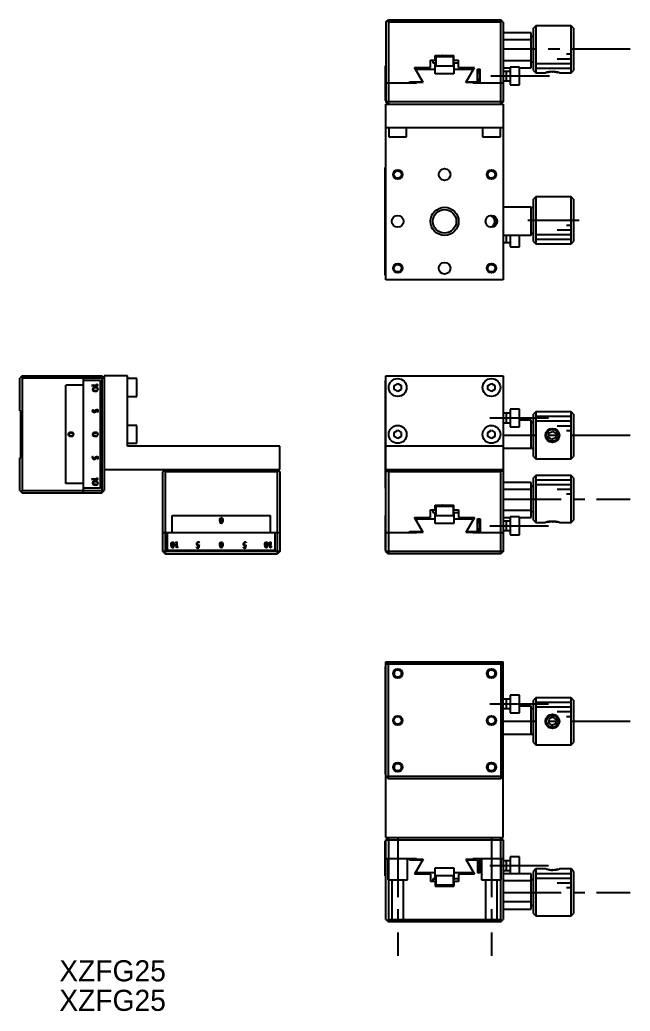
# Model space of a CAD drawing. Extents: x 138 to 394, y 1 to 212.
# Drawn here: x 138 to 268.2, y 0.7 to 212.2 of the extents above; entities that cross this region are included whole.
import ezdxf

# ---------------------------------------------------------------- set-up
doc = ezdxf.new("R2010")
doc.units = 0
doc.header["$LTSCALE"] = 10
doc.linetypes.add('CENTER', pattern=[2, 1.25, -0.25, 0.25, -0.25])
doc.linetypes.add('DASHED', pattern=[3.5, 2, -1.5])
doc.layers.get('0').update_dxf_attribs({"linetype": 'CONTINUOUS'})
doc.layers.add('CENTER', color=1, linetype='CENTER')
doc.styles.get("Standard").update_dxf_attribs({"font": 'FGP教科書体NT-M'})

msp = doc.modelspace()

# ---------------------------------------------------------------- linework, layer by layer
at = {"color": 7, "linetype": 'CONTINUOUS'}
for p, q in [((216.106744, 211.741494), (216.606744, 212.241494)), ((216.106744, 211.741494), (216.106744, 194.741494)), ((216.606744, 211.741494), (216.356744, 211.991494)), ((216.606744, 212.241494), (240.606744, 212.241494)), ((240.606744, 211.741494), (216.606744, 211.741494)), ((216.606744, 211.741494), (216.606744, 194.241494)), ((241.106744, 211.741494), (240.606744, 212.241494)), ((240.856744, 211.991494), (240.606744, 211.741494)), ((240.606744, 194.241494), (240.606744, 211.741494)), ((241.106744, 211.741494), (241.106744, 194.741494)), ((247.106744, 209.491494), (241.106744, 209.491494)), ((247.106744, 201.991494), (247.106744, 209.491494)), ((248.106744, 210.953626), (247.606744, 210.453626)), ((247.606744, 201.453626), (247.606744, 210.453626)), ((248.106744, 210.953626), (248.106744, 200.953626)), ((255.606744, 210.953626), (248.106744, 210.953626)), ((255.606744, 200.953626), (255.606744, 210.953626)), ((256.106744, 210.453626), (255.606744, 210.953626)), ((256.106744, 210.453626), (256.106744, 201.453626)), ((247.106744, 207.991494), (241.106744, 207.991494)), ((247.606744, 208.653626), (247.106744, 208.653626)), ((225.606744, 202.041494), (225.606744, 203.641494)), ((225.606744, 203.641494), (226.706744, 203.641494)), ((226.106744, 203.641494), (226.106744, 203.046126)), ((226.606744, 204.641494), (230.606744, 204.641494)), ((226.606744, 203.641494), (226.606744, 204.641494)), ((226.606744, 203.241494), (226.706744, 203.241494)), ((226.606744, 200.741494), (226.606744, 203.241494)), ((226.706744, 204.341494), (226.706744, 202.341494)), ((230.506744, 204.341494), (226.706744, 204.341494)), ((228.140441, 204.615566), (228.103867, 204.641494)), ((228.178377, 204.591461), (228.140441, 204.615566)), ((228.217563, 204.569314), (228.178377, 204.591461)), ((228.246976, 204.554415), (228.217563, 204.569314)), ((228.277021, 204.540634), (228.246976, 204.554415)), ((228.307634, 204.528016), (228.277021, 204.540634)), ((228.338751, 204.516607), (228.307634, 204.528016)), ((228.371598, 204.506062), (228.338751, 204.516607)), ((228.404942, 204.496868), (228.371598, 204.506062)), ((228.43869, 204.489062), (228.404942, 204.496868)), ((228.472748, 204.482678), (228.43869, 204.489062)), ((228.506001, 204.477871), (228.472748, 204.482678)), ((228.539483, 204.474424), (228.506001, 204.477871)), ((228.573097, 204.472347), (228.539483, 204.474424)), ((228.606744, 204.471652), (228.573097, 204.472347)), ((228.641525, 204.472395), (228.606744, 204.471652)), ((228.67627, 204.474615), (228.641525, 204.472395)), ((228.71087, 204.478298), (228.67627, 204.474615)), ((228.745217, 204.483432), (228.71087, 204.478298)), ((228.778226, 204.489786), (228.745217, 204.483432)), ((228.810937, 204.497477), (228.778226, 204.489786)), ((228.843264, 204.506472), (228.810937, 204.497477)), ((228.87512, 204.516739), (228.843264, 204.506472)), ((228.906965, 204.52845), (228.87512, 204.516739)), ((228.938282, 204.541427), (228.906965, 204.52845)), ((228.969, 204.555621), (228.938282, 204.541427)), ((228.999051, 204.570983), (228.969, 204.555621)), ((229.037131, 204.592677), (228.999051, 204.570983)), ((229.074022, 204.616222), (229.037131, 204.592677)), ((229.109621, 204.641494), (229.074022, 204.616222)), ((230.506744, 202.341494), (230.506744, 204.341494)), ((230.506744, 203.641494), (231.606744, 203.641494)), ((230.506744, 203.241494), (230.606744, 203.241494)), ((230.606744, 203.641494), (230.606744, 204.641494)), ((230.606744, 203.241494), (230.606744, 200.741494)), ((231.606744, 202.041494), (231.606744, 203.641494)), ((247.106744, 203.491494), (241.106744, 203.491494)), ((247.106744, 203.253626), (247.606744, 203.253626)), ((216.106744, 202.441494), (215.956744, 202.441494)), ((215.956744, 202.441494), (215.956744, 195.041494)), ((222.208668, 202.041494), (225.606744, 202.041494)), ((224.056188, 198.841494), (222.208668, 202.041494)), ((222.606744, 201.741494), (226.606744, 201.741494)), ((222.606744, 201.352006), (222.606744, 201.741494)), ((226.106744, 203.046126), (226.706744, 203.046126)), ((230.606744, 202.341494), (226.606744, 202.341494)), ((230.606744, 203.046126), (231.606744, 203.046126)), ((230.606744, 201.741494), (234.606744, 201.741494)), ((231.606744, 202.041494), (235.00482, 202.041494)), ((233.157299, 198.841494), (235.00482, 202.041494)), ((234.606744, 201.352006), (234.606744, 201.741494)), ((235.606744, 201.741494), (236.206744, 201.741494)), ((235.606744, 199.041494), (235.606744, 201.741494)), ((236.106744, 201.241494), (235.606744, 200.741494)), ((235.874693, 201.009444), (235.874693, 201.241499)), ((236.206724, 201.241494), (235.874693, 201.241494)), ((236.106744, 199.241494), (236.106744, 201.241494)), ((236.206744, 198.741494), (236.206744, 201.741494)), ((241.106744, 201.991494), (242.606744, 201.991494)), ((242.606744, 201.241494), (241.106763, 201.241494)), ((241.806744, 199.241489), (241.806744, 201.241499)), ((244.606744, 202.141494), (242.606744, 202.141494)), ((242.606744, 202.141494), (242.606744, 198.341494)), ((244.606744, 198.341494), (244.606744, 202.141494)), ((244.606744, 201.991494), (247.106744, 201.991494)), ((247.606744, 201.453626), (248.106744, 200.953626)), ((248.106744, 200.953626), (250.10771, 200.953626)), ((251.606744, 201.112397), (250.356744, 200.953626)), ((251.58073, 201.112327), (251.610741, 201.112396)), ((252.856744, 200.953626), (251.606744, 201.112397)), ((253.106739, 200.953626), (255.606744, 200.953626)), ((255.606744, 200.953626), (256.106744, 201.453626)), ((221.106744, 199.041494), (223.940718, 199.041494)), ((221.106744, 198.741494), (221.106744, 199.041494)), ((224.056188, 198.841494), (222.606744, 198.841494)), ((222.606744, 198.741494), (222.606744, 198.841494)), ((230.606744, 200.741494), (226.606744, 200.741494)), ((234.606744, 198.841494), (233.157299, 198.841494)), ((233.272769, 199.041494), (235.606744, 199.041494)), ((234.606744, 198.741494), (234.606744, 198.841494)), ((235.606744, 199.741494), (236.106744, 199.241494)), ((235.874693, 199.241494), (235.874693, 199.473545)), ((235.874693, 199.241494), (236.206724, 199.241494)), ((241.106763, 199.241494), (242.606744, 199.241494)), ((222.606744, 198.741494), (215.956744, 198.741494)), ((241.106744, 198.741494), (234.606744, 198.741494)), ((242.606744, 198.341494), (244.606744, 198.341494)), ((216.106744, 195.041494), (215.956744, 195.041494)), ((216.606744, 194.241494), (216.106744, 194.741494)), ((241.106744, 194.741494), (216.106744, 194.741494)), ((241.106744, 194.741494), (240.606744, 194.241494)), ((216.106744, 194.241494), (241.106744, 194.241494)), ((216.106744, 156.741494), (216.106744, 194.241494)), ((241.106744, 194.241494), (241.106744, 156.741494)), ((216.106744, 189.241494), (241.106744, 189.241494)), ((216.706744, 189.241494), (216.706744, 187.241494)), ((220.506744, 187.241494), (220.506744, 189.241494)), ((236.706744, 189.241494), (236.706744, 187.241494)), ((240.506744, 187.241494), (240.506744, 189.241494)), ((216.706744, 187.241494), (220.506744, 187.241494)), ((236.706744, 187.241494), (240.506744, 187.241494)), ((216.106744, 180.741494), (215.956744, 180.741494)), ((215.956744, 157.741494), (215.956744, 180.741494)), ((216.106744, 179.741494), (215.956744, 179.741494)), ((248.106744, 174.453626), (247.606744, 173.953626)), ((247.606744, 164.953626), (247.606744, 173.953626)), ((255.606744, 174.453626), (248.106744, 174.453626)), ((248.106744, 174.453626), (248.106744, 164.453626)), ((255.606744, 164.453626), (255.606744, 174.453626)), ((256.106744, 173.953626), (255.606744, 174.453626)), ((256.106744, 173.953626), (256.106744, 164.953626)), ((247.106744, 172.241494), (241.106744, 172.241494)), ((247.106744, 166.241494), (247.106744, 172.241494)), ((247.606744, 172.153626), (247.106744, 172.153626)), ((247.106744, 166.241494), (241.106744, 166.241494)), ((241.806744, 164.741489), (241.806744, 166.241494)), ((242.606744, 166.241494), (242.606744, 163.841494)), ((244.606744, 163.841494), (244.606744, 166.241494)), ((247.106744, 166.753626), (247.606744, 166.753626)), ((241.106744, 164.741494), (242.606744, 164.741494)), ((242.606744, 163.841494), (244.606744, 163.841494)), ((247.606744, 164.953626), (248.106744, 164.453626)), ((248.106744, 164.453626), (255.606744, 164.453626)), ((255.606744, 164.453626), (256.106744, 164.953626)), ((216.106744, 158.741494), (215.956744, 158.741494)), ((216.106744, 157.741494), (215.956744, 157.741494)), ((241.106744, 156.741494), (216.106744, 156.741494)), ((138.476603, 136.289316), (137.976603, 135.789316)), ((137.976603, 128.789316), (137.976603, 135.789316)), ((138.226603, 136.039316), (138.476603, 135.789316)), ((138.476603, 136.289316), (155.476603, 136.289316)), ((138.476603, 135.789316), (138.476603, 111.789316)), ((155.976603, 135.789316), (138.476603, 135.789316)), ((151.476603, 136.289316), (151.476603, 111.289316)), ((155.976603, 135.789316), (155.476603, 136.289316)), ((155.476603, 136.289316), (155.476603, 111.289316)), ((160.976603, 136.289316), (155.976603, 136.289316)), ((155.976603, 136.289316), (155.976603, 111.789316)), ((160.976603, 121.289316), (160.976603, 136.289316)), ((162.976603, 135.689316), (160.976603, 135.689316)), ((162.976603, 131.889316), (162.976603, 135.689316)), ((216.106744, 136.289316), (241.106744, 136.289316)), ((216.106744, 98.789316), (216.106744, 136.289316)), ((241.106744, 136.289316), (241.106744, 98.789316)), ((147.776603, 113.289316), (147.776603, 134.289316)), ((151.476603, 134.289316), (147.776603, 134.289316)), ((155.176603, 135.289316), (151.476603, 135.289316)), ((153.505281, 134.449809), (153.577872, 134.320757)), ((153.505281, 134.039353), (153.505281, 134.449809)), ((153.546146, 134.059969), (153.505281, 134.039353)), ((153.583353, 134.184445), (153.546146, 134.059969)), ((153.577872, 134.320757), (154.526939, 134.305522)), ((154.381756, 134.528674), (154.38366, 134.536067)), ((154.418052, 134.463028), (154.381756, 134.528674)), ((154.38366, 134.536067), (154.389374, 134.543909)), ((154.389374, 134.543909), (154.396879, 134.549958)), ((154.396879, 134.549958), (154.404161, 134.551975)), ((154.404161, 134.551975), (154.412267, 134.550443)), ((154.412267, 134.550443), (154.418664, 134.54585)), ((154.526939, 134.305522), (154.418052, 134.463028)), ((154.418664, 134.54585), (154.433922, 134.52441)), ((154.433922, 134.52441), (154.456722, 134.485482)), ((154.456722, 134.485482), (154.470925, 134.466632)), ((154.470925, 134.466632), (154.505736, 134.424073)), ((154.505736, 134.424073), (154.570257, 134.348603)), ((154.570257, 134.348603), (154.619247, 134.29656)), ((154.619247, 134.29656), (154.651509, 134.264073)), ((154.651509, 134.264073), (154.665849, 134.24727)), ((155.176603, 112.289316), (155.176603, 135.289316)), ((215.956744, 135.289316), (215.956744, 112.289316)), ((216.106744, 135.289316), (215.956744, 135.289316)), ((217.856744, 134.222329), (218.606744, 134.655341)), ((217.856744, 133.356303), (217.856744, 134.222329)), ((218.606744, 132.92329), (217.856744, 133.356303)), ((218.606744, 134.655341), (219.356744, 134.222329)), ((219.356744, 133.356303), (218.606744, 132.92329)), ((219.356744, 134.222329), (219.356744, 133.356303)), ((237.856744, 134.222329), (238.606744, 134.655341)), ((237.856744, 133.356303), (237.856744, 134.222329)), ((238.606744, 132.92329), (237.856744, 133.356303)), ((238.606744, 134.655341), (239.356744, 134.222329)), ((239.356744, 133.356303), (238.606744, 132.92329)), ((239.356744, 134.222329), (239.356744, 133.356303)), ((160.976603, 131.889316), (162.976603, 131.889316)), ((153.537226, 129.098027), (153.635229, 129.056381)), ((154.064504, 129.018741), (154.067193, 129.030391)), ((154.067193, 129.030391), (154.291269, 129.014666)), ((244.606744, 129.189316), (242.606744, 129.189316)), ((242.606744, 129.189316), (242.606744, 125.389316)), ((244.606744, 125.389316), (244.606744, 129.189316)), ((137.976603, 128.789316), (138.176603, 128.789316)), ((138.176603, 118.789316), (138.176603, 128.789316)), ((154.074362, 128.990063), (154.064504, 129.018741)), ((154.437353, 128.960735), (154.205206, 128.977026)), ((154.291269, 129.014666), (154.334258, 129.016878)), ((154.524299, 128.953673), (154.437353, 128.960735)), ((154.52999, 128.951896), (154.524299, 128.953673)), ((154.533215, 128.948924), (154.52999, 128.951896)), ((154.533212, 128.702609), (154.533938, 128.749457)), ((154.535229, 128.631432), (154.533212, 128.702609)), ((154.536574, 128.915683), (154.533215, 128.948924)), ((154.533938, 128.749457), (154.536114, 128.79898)), ((154.541278, 128.541071), (154.535229, 128.631432)), ((154.536114, 128.79898), (154.537298, 128.821079)), ((154.537693, 128.832011), (154.536574, 128.915683)), ((154.537298, 128.821079), (154.537693, 128.832011)), ((154.665849, 128.521355), (154.541278, 128.541071)), ((154.655094, 128.582296), (154.676603, 128.524043)), ((154.676603, 128.524043), (154.665849, 128.521355)), ((242.606744, 128.289316), (241.106744, 128.289316)), ((241.806744, 126.289311), (241.806744, 128.289321)), ((248.106744, 128.577184), (247.606744, 128.077184)), ((247.606744, 119.077184), (247.606744, 128.077184)), ((248.106744, 128.577184), (248.106744, 118.577184)), ((255.606744, 128.577184), (248.106744, 128.577184)), ((256.106744, 128.077184), (255.606744, 128.577184)), ((255.606744, 118.577184), (255.606744, 128.577184)), ((256.106744, 128.077184), (256.106744, 119.077184)), ((162.976603, 125.689316), (160.976603, 125.689316)), ((162.976603, 121.889316), (162.976603, 125.689316)), ((241.106744, 126.289316), (242.606744, 126.289316)), ((242.606744, 125.389316), (244.606744, 125.389316)), ((247.106744, 126.789316), (244.606744, 126.789316)), ((247.106744, 120.789316), (247.106744, 126.789316)), ((247.606744, 126.277184), (247.106744, 126.277184)), ((217.856744, 124.222329), (218.606744, 124.655341)), ((217.856744, 123.356303), (217.856744, 124.222329)), ((218.606744, 122.92329), (217.856744, 123.356303)), ((218.606744, 124.655341), (219.356744, 124.222329)), ((219.356744, 123.356303), (218.606744, 122.92329)), ((219.356744, 124.222329), (219.356744, 123.356303)), ((237.856744, 124.222329), (238.606744, 124.655341)), ((237.856744, 123.356303), (237.856744, 124.222329)), ((238.606744, 122.92329), (237.856744, 123.356303)), ((238.606744, 124.655341), (239.356744, 124.222329)), ((239.356744, 123.356303), (238.606744, 122.92329)), ((239.356744, 124.222329), (239.356744, 123.356303)), ((250.806728, 123.245558), (250.91954, 124.104205)), ((251.493932, 122.718537), (250.806728, 123.245558)), ((250.91954, 124.104205), (251.719555, 124.43583)), ((252.293948, 123.050163), (251.493932, 122.718537)), ((251.719555, 124.43583), (252.406759, 123.908809)), ((252.406759, 123.908809), (252.293948, 123.050163)), ((160.976603, 121.889316), (162.976603, 121.889316)), ((193.476603, 121.289316), (160.976603, 121.289316)), ((193.476603, 116.289316), (193.476603, 121.289316)), ((241.106744, 121.289316), (216.106744, 121.289316)), ((247.106744, 120.789316), (241.106744, 120.789316)), ((247.106744, 120.877184), (247.606744, 120.877184)), ((137.976603, 111.789316), (137.976603, 118.789316)), ((137.976603, 118.789316), (138.176603, 118.789316)), ((153.537226, 119.098027), (153.635229, 119.056381)), ((154.064504, 119.018741), (154.067193, 119.030391)), ((154.074362, 118.990063), (154.064504, 119.018741)), ((154.067193, 119.030391), (154.291269, 119.014666)), ((154.437353, 118.960735), (154.205206, 118.977026)), ((154.291269, 119.014666), (154.334258, 119.016878)), ((154.524299, 118.953673), (154.437353, 118.960735)), ((154.52999, 118.951896), (154.524299, 118.953673)), ((154.533215, 118.948924), (154.52999, 118.951896)), ((154.533212, 118.702609), (154.533938, 118.749457)), ((154.535229, 118.631432), (154.533212, 118.702609)), ((154.536574, 118.915683), (154.533215, 118.948924)), ((154.533938, 118.749457), (154.536114, 118.79898)), ((154.541278, 118.541071), (154.535229, 118.631432)), ((154.536114, 118.79898), (154.537298, 118.821079)), ((154.537693, 118.832011), (154.536574, 118.915683)), ((154.537298, 118.821079), (154.537693, 118.832011)), ((154.665849, 118.521355), (154.541278, 118.541071)), ((154.655094, 118.582296), (154.676603, 118.524043)), ((154.676603, 118.524043), (154.665849, 118.521355)), ((247.606744, 119.077184), (248.106744, 118.577184)), ((248.106744, 118.577184), (255.606744, 118.577184)), ((255.606744, 118.577184), (256.106744, 119.077184)), ((153.505281, 114.449809), (153.577872, 114.320757)), ((153.505281, 114.039353), (153.505281, 114.449809)), ((153.577872, 114.320757), (154.526939, 114.305522)), ((154.381756, 114.528674), (154.38366, 114.536067)), ((154.418052, 114.463028), (154.381756, 114.528674)), ((154.38366, 114.536067), (154.389374, 114.543909)), ((154.389374, 114.543909), (154.396879, 114.549958)), ((154.396879, 114.549958), (154.404161, 114.551975)), ((154.404161, 114.551975), (154.412267, 114.550443)), ((154.412267, 114.550443), (154.418664, 114.54585)), ((154.526939, 114.305522), (154.418052, 114.463028)), ((154.418664, 114.54585), (154.433922, 114.52441)), ((154.433922, 114.52441), (154.456722, 114.485482)), ((154.456722, 114.485482), (154.470925, 114.466632)), ((154.470925, 114.466632), (154.505736, 114.424073)), ((154.505736, 114.424073), (154.570257, 114.348603)), ((154.570257, 114.348603), (154.619247, 114.29656)), ((154.619247, 114.29656), (154.651509, 114.264073)), ((154.651509, 114.264073), (154.665849, 114.24727)), ((155.976603, 116.289316), (193.476603, 116.289316)), ((168.476603, 115.789316), (168.976603, 116.289316)), ((168.476603, 98.789316), (168.476603, 115.789316)), ((168.976603, 115.789316), (168.726603, 116.039316)), ((192.976603, 115.789316), (168.976603, 115.789316)), ((168.976603, 115.789316), (168.976603, 98.289316)), ((175.976603, 116.289316), (175.976603, 116.089316)), ((175.976603, 116.089316), (185.976603, 116.089316)), ((185.976603, 116.089316), (185.976603, 116.289316)), ((192.976603, 116.289316), (193.476603, 115.789316)), ((193.226603, 116.039316), (192.976603, 115.789316)), ((192.976603, 98.289316), (192.976603, 115.789316)), ((193.476603, 115.789316), (193.476603, 98.789316)), ((216.106744, 116.289316), (241.106744, 116.289316)), ((216.606744, 116.289316), (216.106744, 115.789316)), ((216.606744, 115.789316), (216.356744, 116.039316)), ((240.606744, 115.789316), (216.606744, 115.789316)), ((216.606744, 115.789316), (216.606744, 98.289316)), ((241.106744, 115.789316), (240.606744, 116.289316)), ((240.856744, 116.039316), (240.606744, 115.789316)), ((240.606744, 98.289316), (240.606744, 115.789316)), ((248.106744, 115.001448), (247.606744, 114.501448)), ((247.606744, 105.501448), (247.606744, 114.501448)), ((248.106744, 115.001448), (248.106744, 105.001448)), ((255.606744, 115.001448), (248.106744, 115.001448)), ((255.606744, 105.001448), (255.606744, 115.001448)), ((256.106744, 114.501448), (255.606744, 115.001448)), ((256.106744, 114.501448), (256.106744, 105.501448)), ((151.476603, 113.289316), (147.776603, 113.289316)), ((155.176603, 112.289316), (151.476603, 112.289316)), ((153.546146, 114.059969), (153.505281, 114.039353)), ((153.583353, 114.184445), (153.546146, 114.059969)), ((216.106744, 112.289316), (215.956744, 112.289316)), ((247.106744, 113.539316), (241.106744, 113.539316)), ((247.106744, 106.039316), (247.106744, 113.539316)), ((247.606744, 112.701448), (247.106744, 112.701448)), ((137.976603, 111.789316), (138.476603, 111.289316)), ((138.476603, 111.789316), (138.226603, 111.539316)), ((138.476603, 111.789316), (155.976603, 111.789316)), ((138.476603, 111.289316), (155.476603, 111.289316)), ((155.476603, 111.289316), (155.976603, 111.789316)), ((247.106744, 112.039316), (241.106744, 112.039316)), ((226.606744, 108.689316), (230.606744, 108.689316)), ((226.606744, 107.689316), (226.606744, 108.689316)), ((226.706744, 108.389316), (226.706744, 106.389316)), ((230.506744, 108.389316), (226.706744, 108.389316)), ((228.140441, 108.663388), (228.103867, 108.689316)), ((228.178377, 108.639283), (228.140441, 108.663388)), ((228.217563, 108.617135), (228.178377, 108.639283)), ((228.246976, 108.602237), (228.217563, 108.617135)), ((228.277021, 108.588456), (228.246976, 108.602237)), ((228.307634, 108.575838), (228.277021, 108.588456)), ((228.338751, 108.564428), (228.307634, 108.575838)), ((228.371598, 108.553883), (228.338751, 108.564428)), ((228.404942, 108.54469), (228.371598, 108.553883)), ((228.43869, 108.536883), (228.404942, 108.54469)), ((228.472748, 108.5305), (228.43869, 108.536883)), ((228.506001, 108.525693), (228.472748, 108.5305)), ((228.539483, 108.522245), (228.506001, 108.525693)), ((228.573097, 108.520168), (228.539483, 108.522245)), ((228.606744, 108.519473), (228.573097, 108.520168)), ((228.641525, 108.520216), (228.606744, 108.519473)), ((228.67627, 108.522436), (228.641525, 108.520216)), ((228.71087, 108.52612), (228.67627, 108.522436)), ((228.745217, 108.531254), (228.71087, 108.52612)), ((228.778226, 108.537608), (228.745217, 108.531254)), ((228.810937, 108.545299), (228.778226, 108.537608)), ((228.843264, 108.554294), (228.810937, 108.545299)), ((228.87512, 108.564561), (228.843264, 108.554294)), ((228.906965, 108.576272), (228.87512, 108.564561)), ((228.938282, 108.589249), (228.906965, 108.576272)), ((228.969, 108.603443), (228.938282, 108.589249)), ((228.999051, 108.618804), (228.969, 108.603443)), ((229.037131, 108.640499), (228.999051, 108.618804)), ((229.074022, 108.664044), (229.037131, 108.640499)), ((229.109621, 108.689316), (229.074022, 108.664044)), ((230.506744, 106.389316), (230.506744, 108.389316)), ((230.606744, 107.689316), (230.606744, 108.689316)), ((170.476603, 102.789316), (170.476603, 106.489316)), ((170.476603, 106.489316), (191.476603, 106.489316)), ((191.476603, 102.789316), (191.476603, 106.489316)), ((216.106744, 106.489316), (215.956744, 106.489316)), ((215.956744, 106.489316), (215.956744, 99.089316)), ((222.208668, 106.089316), (225.606744, 106.089316)), ((224.056188, 102.889316), (222.208668, 106.089316)), ((222.606744, 105.789316), (222.606744, 105.399828)), ((222.606744, 105.789316), (226.606744, 105.789316)), ((225.606744, 106.089316), (225.606744, 107.689316)), ((225.606744, 107.689316), (226.706744, 107.689316)), ((226.106744, 107.689316), (226.106744, 107.093948)), ((226.106744, 107.093948), (226.606744, 107.093948)), ((226.606744, 107.289316), (226.706744, 107.289316)), ((226.606744, 104.789316), (226.606744, 107.289316)), ((230.606744, 106.389316), (226.606744, 106.389316)), ((230.506744, 107.689316), (231.606744, 107.689316)), ((230.506744, 107.289316), (230.606744, 107.289316)), ((230.606744, 107.289316), (230.606744, 104.789316)), ((230.606744, 107.093948), (231.606744, 107.093948)), ((230.606744, 105.789316), (234.606744, 105.789316)), ((231.606744, 107.689316), (231.606744, 106.089316)), ((231.606744, 106.089316), (235.00482, 106.089316)), ((235.00482, 106.089316), (233.157299, 102.889316)), ((234.606744, 105.399828), (234.606744, 105.789316)), ((235.606744, 105.789316), (236.206744, 105.789316)), ((235.606744, 103.089316), (235.606744, 105.789316)), ((236.206744, 105.789316), (236.206744, 102.789316)), ((247.106744, 107.539316), (241.106744, 107.539316)), ((241.106744, 106.039316), (242.606744, 106.039316)), ((244.606744, 106.189316), (242.606744, 106.189316)), ((242.606744, 106.189316), (242.606744, 102.389316)), ((244.606744, 102.389316), (244.606744, 106.189316)), ((244.606744, 106.039316), (247.106744, 106.039316)), ((247.106744, 107.301448), (247.606744, 107.301448)), ((180.741518, 105.362877), (180.831728, 104.889515)), ((180.787058, 104.864596), (180.758685, 104.891333)), ((180.973018, 104.789316), (180.787058, 104.864596)), ((230.606744, 104.789316), (226.606744, 104.789316)), ((236.106744, 105.289316), (235.606744, 104.789316)), ((235.606744, 103.789316), (236.106744, 103.289316)), ((235.874693, 105.057265), (235.874693, 105.289321)), ((236.206724, 105.289316), (235.874693, 105.289316)), ((236.106744, 103.289316), (236.106744, 105.289316)), ((242.606744, 105.289316), (241.106763, 105.289316)), ((241.806744, 103.289311), (241.806744, 105.289321)), ((247.606744, 105.501448), (248.106744, 105.001448)), ((248.106744, 105.001448), (250.107199, 105.001448)), ((251.606744, 105.160219), (250.356744, 105.001448)), ((251.591814, 105.160196), (251.610655, 105.160217)), ((252.856744, 105.001448), (251.606744, 105.160219)), ((253.106739, 105.001448), (255.606744, 105.001448)), ((255.606744, 105.001448), (256.106744, 105.501448)), ((193.476603, 102.789316), (168.476603, 102.789316)), ((169.476603, 99.089316), (169.476603, 102.789316)), ((192.476603, 99.089316), (192.476603, 102.789316)), ((222.606744, 102.789316), (215.956744, 102.789316)), ((221.106744, 103.089316), (223.940718, 103.089316)), ((221.106744, 102.789316), (221.106744, 103.089316)), ((222.606744, 102.889316), (222.606744, 102.789316)), ((224.056188, 102.889316), (222.606744, 102.889316)), ((234.606744, 102.889316), (233.157299, 102.889316)), ((233.272769, 103.089316), (235.606744, 103.089316)), ((234.606744, 102.789316), (234.606744, 102.889316)), ((241.106744, 102.789316), (234.606744, 102.789316)), ((235.874693, 103.289311), (235.874693, 103.521367)), ((235.874693, 103.289316), (236.206724, 103.289316)), ((241.106763, 103.289316), (242.606744, 103.289316)), ((242.606744, 102.389316), (244.606744, 102.389316)), ((170.34809, 100.167358), (170.4383, 99.693996)), ((170.39363, 99.669077), (170.365257, 99.695813)), ((170.57959, 99.593797), (170.39363, 99.669077)), ((171.233372, 100.725777), (171.22664, 100.760638)), ((171.22664, 100.760638), (171.637096, 100.760638)), ((171.371354, 100.68299), (171.233372, 100.725777)), ((171.37836, 99.605964), (171.371354, 100.68299)), ((171.434556, 99.60007), (171.37836, 99.605964)), ((171.732907, 99.874839), (171.434556, 99.60007)), ((171.508044, 100.688046), (171.492809, 99.73898)), ((171.492809, 99.73898), (171.732907, 99.874839)), ((171.637096, 100.760638), (171.508044, 100.688046)), ((175.708642, 99.60007), (175.728358, 99.724641)), ((175.71133, 99.589316), (175.708642, 99.60007)), ((175.769583, 99.610824), (175.71133, 99.589316)), ((175.728358, 99.724641), (175.818719, 99.73069)), ((175.818719, 99.73069), (175.889896, 99.732706)), ((175.889896, 99.732706), (175.936744, 99.731981)), ((175.936744, 99.731981), (175.986267, 99.729805)), ((175.986267, 99.729805), (176.008366, 99.72862)), ((176.008366, 99.72862), (176.019298, 99.728226)), ((176.019298, 99.728226), (176.10297, 99.729345)), ((176.10297, 99.729345), (176.136211, 99.732703)), ((176.136211, 99.732703), (176.139183, 99.735928)), ((176.139183, 99.735928), (176.14096, 99.74162)), ((176.14096, 99.74162), (176.148021, 99.828566)), ((176.148021, 99.828566), (176.164313, 100.060712)), ((176.17735, 100.191556), (176.206028, 100.201414)), ((176.217678, 100.198726), (176.201953, 99.97465)), ((176.201953, 99.97465), (176.204165, 99.931661)), ((176.206028, 100.201414), (176.217678, 100.198726)), ((176.299864, 100.716176), (176.243668, 100.63069)), ((180.741518, 100.167358), (180.831728, 99.693996)), ((180.787058, 99.669077), (180.758685, 99.695813)), ((180.973018, 99.593797), (180.787058, 99.669077)), ((185.708642, 99.60007), (185.728358, 99.724641)), ((185.71133, 99.589316), (185.708642, 99.60007)), ((185.769583, 99.610824), (185.71133, 99.589316)), ((185.728358, 99.724641), (185.818719, 99.73069)), ((185.818719, 99.73069), (185.889896, 99.732706)), ((185.889896, 99.732706), (185.936744, 99.731981)), ((185.936744, 99.731981), (185.986267, 99.729805)), ((185.986267, 99.729805), (186.008366, 99.72862)), ((186.008366, 99.72862), (186.019298, 99.728226)), ((186.019298, 99.728226), (186.10297, 99.729345)), ((186.10297, 99.729345), (186.136211, 99.732703)), ((186.136211, 99.732703), (186.139183, 99.735928)), ((186.139183, 99.735928), (186.14096, 99.74162)), ((186.14096, 99.74162), (186.148021, 99.828566)), ((186.148021, 99.828566), (186.164313, 100.060712)), ((186.17735, 100.191556), (186.206028, 100.201414)), ((186.217678, 100.198726), (186.201953, 99.97465)), ((186.201953, 99.97465), (186.204165, 99.931661)), ((186.206028, 100.201414), (186.217678, 100.198726)), ((186.299864, 100.716176), (186.243668, 100.63069)), ((190.34809, 100.167358), (190.4383, 99.693996)), ((190.39363, 99.669077), (190.365257, 99.695813)), ((190.57959, 99.593797), (190.39363, 99.669077)), ((191.233372, 100.725777), (191.22664, 100.760638)), ((191.22664, 100.760638), (191.637096, 100.760638)), ((191.371354, 100.68299), (191.233372, 100.725777)), ((191.37836, 99.605964), (191.371354, 100.68299)), ((191.434556, 99.60007), (191.37836, 99.605964)), ((191.732907, 99.874839), (191.434556, 99.60007)), ((191.508044, 100.688046), (191.492809, 99.73898)), ((191.492809, 99.73898), (191.732907, 99.874839)), ((191.637096, 100.760638), (191.508044, 100.688046)), ((168.476603, 98.789316), (168.976603, 98.289316)), ((193.476603, 98.789316), (168.476603, 98.789316)), ((168.976603, 98.289316), (192.976603, 98.289316)), ((169.476603, 99.089316), (192.476603, 99.089316)), ((193.476603, 98.789316), (192.976603, 98.289316)), ((216.106744, 99.089316), (215.956744, 99.089316)), ((216.606744, 98.289316), (216.106744, 98.789316)), ((241.106744, 98.789316), (216.106744, 98.789316)), ((240.606744, 98.289316), (216.606744, 98.289316)), ((241.106744, 98.789316), (240.606744, 98.289316)), ((215.956744, 74.272169), (215.956744, 51.272169)), ((216.106744, 74.272169), (215.956744, 74.272169)), ((216.606744, 75.272169), (216.106744, 74.772169)), ((216.106744, 37.772169), (216.106744, 75.272169)), ((216.106744, 75.272169), (241.106744, 75.272169)), ((241.106744, 74.772169), (216.106744, 74.772169)), ((216.606744, 50.272169), (216.606744, 75.272169)), ((240.606744, 75.272169), (241.106744, 74.772169)), ((240.606744, 75.272169), (240.606744, 50.272169)), ((241.106744, 37.772169), (241.106744, 75.272169)), ((217.856683, 73.050392), (217.856806, 72.493613)), ((218.472661, 73.560852), (217.990539, 73.282357)), ((217.990765, 72.261708), (218.47301, 71.983426)), ((218.740479, 73.560911), (219.222722, 73.282631)), ((219.222948, 72.26198), (218.740828, 71.983485)), ((219.356683, 73.050722), (219.356806, 72.493948)), ((237.856682, 73.050391), (237.856805, 72.493614)), ((238.47266, 73.560852), (237.990539, 73.282357)), ((237.990765, 72.261707), (238.47301, 71.983426)), ((238.740478, 73.560911), (239.222722, 73.28263)), ((239.222948, 72.26198), (238.740827, 71.983485)), ((239.356682, 73.050723), (239.356805, 72.493947)), ((244.606744, 68.172169), (242.606744, 68.172169)), ((242.606744, 68.172169), (242.606744, 64.372169)), ((244.606744, 64.372169), (244.606744, 68.172169)), ((242.606744, 67.272169), (241.106744, 67.272169)), ((241.806744, 65.272164), (241.806744, 67.272174)), ((247.106744, 65.772169), (244.606744, 65.772169)), ((247.106744, 59.772169), (247.106744, 65.772169)), ((248.106744, 67.560037), (247.606744, 67.060037)), ((247.606744, 58.060037), (247.606744, 67.060037)), ((255.606744, 67.560037), (248.106744, 67.560037)), ((248.106744, 67.560037), (248.106744, 57.560037)), ((256.106744, 67.060037), (255.606744, 67.560037)), ((255.606744, 57.560037), (255.606744, 67.560037)), ((256.106744, 67.060037), (256.106744, 58.060037)), ((241.106744, 65.272169), (242.606744, 65.272169)), ((242.606744, 64.372169), (244.606744, 64.372169)), ((247.606744, 65.260037), (247.106744, 65.260037)), ((250.91954, 63.087057), (250.806728, 62.228411)), ((250.806728, 62.228411), (251.493932, 61.70139)), ((251.719555, 63.418683), (250.91954, 63.087057)), ((252.293948, 62.033016), (251.493932, 61.70139)), ((251.719555, 63.418683), (252.406759, 62.891662)), ((252.406759, 62.891662), (252.293948, 62.033016)), ((247.106744, 59.772169), (241.106744, 59.772169)), ((247.106744, 59.860037), (247.606744, 59.860037)), ((247.606744, 58.060037), (248.106744, 57.560037)), ((248.106744, 57.560037), (255.606744, 57.560037)), ((255.606744, 57.560037), (256.106744, 58.060037)), ((217.856683, 53.050392), (217.856806, 52.493613)), ((218.472661, 53.560852), (217.990539, 53.282357)), ((218.740479, 53.560911), (219.222722, 53.282631)), ((219.356683, 53.050722), (219.356806, 52.493948)), ((237.856682, 53.050391), (237.856805, 52.493614)), ((238.47266, 53.560852), (237.990539, 53.282357)), ((238.740478, 53.560911), (239.222722, 53.28263)), ((239.356682, 53.050723), (239.356805, 52.493947)), ((216.106744, 51.272169), (215.956744, 51.272169)), ((216.106744, 50.772169), (216.606744, 50.272169)), ((241.106744, 50.772169), (216.106744, 50.772169)), ((217.990765, 52.261708), (218.47301, 51.983426)), ((219.222948, 52.26198), (218.740828, 51.983485)), ((237.990765, 52.261707), (238.47301, 51.983426)), ((239.222948, 52.26198), (238.740827, 51.983485)), ((241.106744, 50.772169), (240.606744, 50.272169)), ((240.606744, 50.272169), (216.606744, 50.272169)), ((216.106744, 36.972169), (215.956744, 36.972169)), ((215.956744, 29.572169), (215.956744, 36.972169)), ((216.606744, 37.772169), (216.106744, 37.272169)), ((216.106744, 37.772169), (241.106744, 37.772169)), ((216.106744, 20.272169), (216.106744, 37.272169)), ((216.106744, 37.272169), (241.106744, 37.272169)), ((216.606744, 37.772169), (216.606744, 20.272169)), ((240.606744, 20.272169), (240.606744, 37.772169)), ((241.106744, 37.272169), (240.606744, 37.772169)), ((241.106744, 37.272169), (241.106744, 20.272169)), ((215.956744, 33.272169), (222.606744, 33.272169)), ((221.106744, 33.272169), (221.106744, 32.972169)), ((223.940718, 32.972169), (221.106744, 32.972169)), ((224.056188, 33.172169), (222.208668, 29.972169)), ((222.606744, 33.272169), (222.606744, 33.172169)), ((222.606744, 33.172169), (224.056188, 33.172169)), ((233.157299, 33.172169), (234.606744, 33.172169)), ((233.157299, 33.172169), (235.00482, 29.972169)), ((235.606744, 32.972169), (233.272769, 32.972169)), ((234.606744, 33.272169), (241.106744, 33.272169)), ((234.606744, 33.272169), (234.606744, 33.172169)), ((235.606744, 32.972169), (235.606744, 30.272169)), ((236.106744, 32.772169), (235.606744, 32.272169)), ((235.874693, 32.540118), (235.874693, 32.772174)), ((236.206724, 32.772169), (235.874693, 32.772169)), ((236.106744, 30.772169), (236.106744, 32.772169)), ((236.206744, 33.272169), (236.206744, 30.272169)), ((242.606744, 32.772169), (241.106763, 32.772169)), ((241.806744, 30.772164), (241.806744, 32.772174)), ((242.606744, 33.672169), (242.606744, 30.022169)), ((244.606744, 33.672169), (242.606744, 33.672169)), ((244.606744, 30.022169), (244.606744, 33.672169)), ((225.606744, 29.972169), (222.208668, 29.972169)), ((222.606744, 30.661657), (222.606744, 30.272169)), ((226.606744, 30.272169), (222.606744, 30.272169)), ((225.606744, 29.972169), (225.606744, 28.372169)), ((226.606744, 28.772169), (226.606744, 31.272169)), ((226.606744, 31.272169), (230.606744, 31.272169)), ((226.606744, 29.672169), (230.606744, 29.672169)), ((226.706744, 29.672169), (226.706744, 27.672169)), ((230.506744, 27.672169), (230.506744, 29.672169)), ((230.606744, 31.272169), (230.606744, 28.772169)), ((234.606744, 30.272169), (230.606744, 30.272169)), ((231.606744, 29.972169), (231.606744, 28.372169)), ((235.00482, 29.972169), (231.606744, 29.972169)), ((234.606744, 30.661657), (234.606744, 30.272169)), ((235.606744, 31.272169), (236.106744, 30.772169)), ((236.206744, 30.272169), (235.606744, 30.272169)), ((235.874693, 30.772164), (235.874693, 31.004219)), ((235.874693, 30.772169), (236.206724, 30.772169)), ((247.106744, 30.022169), (241.106744, 30.022169)), ((241.106763, 30.772169), (242.606744, 30.772169)), ((247.106744, 22.522169), (247.106744, 30.022169)), ((248.106744, 31.060037), (247.606744, 30.560037)), ((247.606744, 21.560037), (247.606744, 30.560037)), ((248.106744, 31.060037), (248.106744, 21.060037)), ((250.107199, 31.060037), (248.106744, 31.060037)), ((251.606744, 30.901266), (251.58073, 30.901336)), ((255.606744, 31.060037), (253.106739, 31.060037)), ((256.106744, 30.560037), (255.606744, 31.060037)), ((255.606744, 21.060037), (255.606744, 31.060037)), ((256.106744, 30.560037), (256.106744, 21.560037)), ((216.106744, 29.572169), (215.956744, 29.572169)), ((226.706744, 28.372169), (225.606744, 28.372169)), ((226.606744, 28.967537), (226.106744, 28.967537)), ((226.106744, 28.967537), (226.106744, 28.372169)), ((226.706744, 28.772169), (226.606744, 28.772169)), ((226.606744, 28.372169), (226.606744, 27.372169)), ((226.706744, 27.672169), (230.506744, 27.672169)), ((228.310126, 27.486612), (228.342578, 27.498363)), ((228.342578, 27.498363), (228.374755, 27.508537)), ((228.374755, 27.508537), (228.407403, 27.517415)), ((228.407403, 27.517415), (228.440433, 27.524964)), ((228.440433, 27.524964), (228.473756, 27.531151)), ((228.473756, 27.531151), (228.508442, 27.53609)), ((228.508442, 27.53609), (228.543374, 27.539549)), ((228.543374, 27.539549), (228.57844, 27.541518)), ((228.57844, 27.541518), (228.613529, 27.541983)), ((228.613529, 27.541983), (228.645605, 27.541086)), ((228.645605, 27.541086), (228.677639, 27.538933)), ((228.677639, 27.538933), (228.709548, 27.535534)), ((228.709548, 27.535534), (228.741247, 27.530901)), ((228.741247, 27.530901), (228.773626, 27.524846)), ((228.773626, 27.524846), (228.805726, 27.517505)), ((228.805726, 27.517505), (228.837466, 27.508909)), ((228.837466, 27.508909), (228.868765, 27.499086)), ((228.868765, 27.499086), (228.900681, 27.48764)), ((231.606744, 28.967537), (230.506744, 28.967537)), ((230.606744, 28.772169), (230.506744, 28.772169)), ((231.606744, 28.372169), (230.506744, 28.372169)), ((230.606744, 28.372169), (230.606744, 27.372169)), ((247.106744, 28.522169), (241.106744, 28.522169)), ((247.606744, 28.760037), (247.106744, 28.760037)), ((226.606744, 27.372169), (230.606744, 27.372169)), ((228.103867, 27.372169), (228.14005, 27.397834)), ((228.14005, 27.397834), (228.177566, 27.421715)), ((228.177566, 27.421715), (228.216308, 27.443681)), ((228.216308, 27.443681), (228.246917, 27.459219)), ((228.246917, 27.459219), (228.278215, 27.473546)), ((228.278215, 27.473546), (228.310126, 27.486612)), ((228.900681, 27.48764), (228.932079, 27.474924)), ((228.932079, 27.474924), (228.962889, 27.460985)), ((228.962889, 27.460985), (228.993041, 27.445874)), ((228.993041, 27.445874), (229.023314, 27.429154)), ((229.023314, 27.429154), (229.052868, 27.411256)), ((229.052868, 27.411256), (229.081654, 27.392241)), ((229.081654, 27.392241), (229.109621, 27.372169)), ((247.106744, 24.022169), (241.106744, 24.022169)), ((247.106744, 23.360037), (247.606744, 23.360037)), ((241.106744, 22.522169), (247.106744, 22.522169)), ((247.606744, 21.560037), (248.106744, 21.060037)), ((255.606744, 21.060037), (256.106744, 21.560037)), ((216.106744, 20.272169), (216.606744, 19.772169)), ((216.356744, 20.022169), (216.606744, 20.272169)), ((216.606744, 20.272169), (240.606744, 20.272169)), ((240.606744, 19.772169), (216.606744, 19.772169)), ((240.606744, 20.272169), (240.856744, 20.022169)), ((240.606744, 19.772169), (241.106744, 20.272169)), ((248.106744, 21.060037), (255.606744, 21.060037))]:
    msp.add_line(p, q, dxfattribs=at)
at = {"color": 3, "linetype": 'CONTINUOUS'}
for p, q in [((252.606744, 203.953626), (255.606744, 203.953626)), ((254.606744, 204.953626), (255.606744, 204.953626)), ((248.106744, 202.953626), (255.606744, 202.953626)), ((248.106744, 201.953626), (255.606744, 201.953626)), ((252.606744, 167.453626), (255.606744, 167.453626)), ((254.606744, 168.453626), (255.606744, 168.453626)), ((248.106744, 166.453626), (255.606744, 166.453626)), ((248.106744, 165.453626), (255.606744, 165.453626)), ((255.606744, 127.577184), (248.106744, 127.577184)), ((255.606744, 126.577184), (248.106744, 126.577184)), ((255.606744, 125.577184), (252.606744, 125.577184)), ((255.606744, 124.577184), (254.606744, 124.577184)), ((255.606744, 114.001448), (248.106744, 114.001448)), ((255.606744, 113.001448), (248.106744, 113.001448)), ((255.606744, 112.001448), (252.606744, 112.001448)), ((255.606744, 111.001448), (254.606744, 111.001448)), ((255.606744, 66.560037), (248.106744, 66.560037)), ((255.606744, 65.560037), (248.106744, 65.560037)), ((255.606744, 64.560037), (252.606744, 64.560037)), ((255.606744, 63.560037), (254.606744, 63.560037)), ((255.606744, 30.060037), (248.106744, 30.060037)), ((250.340293, 30.995005), (250.106749, 31.060037)), ((255.606744, 29.060037), (248.106744, 29.060037)), ((255.606744, 28.060037), (252.606744, 28.060037)), ((255.606744, 27.060037), (254.606744, 27.060037))]:
    msp.add_line(p, q, dxfattribs=at)
at = {"color": 3, "linetype": 'DASHED'}
for p, q in [((216.506744, 33.272169), (216.506744, 28.772169)), ((220.706744, 28.772169), (220.706744, 33.272169)), ((236.506744, 33.272169), (236.506744, 28.772169)), ((240.706744, 28.772169), (240.706744, 33.272169)), ((216.506744, 28.772169), (220.706744, 28.772169)), ((217.356744, 28.772169), (217.356744, 19.772169)), ((219.856744, 19.772169), (219.856744, 28.772169)), ((236.506744, 28.772169), (240.706744, 28.772169)), ((237.356744, 28.772169), (237.356744, 19.772169)), ((239.856744, 19.772169), (239.856744, 28.772169))]:
    msp.add_line(p, q, dxfattribs=at)
at = {"color": 3, "linetype": 'CONTINUOUS'}
for centre, radius in [((218.606744, 179.241494), 1), ((238.606744, 179.241494), 1), ((228.606744, 169.241494), 3), ((218.606744, 159.241494), 1), ((238.606744, 159.241494), 1), ((251.606825, 123.577833), 1.499919), ((218.606744, 72.772169), 1), ((238.606744, 72.772169), 1), ((218.606744, 62.772169), 1), ((238.606744, 62.772169), 1), ((251.606825, 62.560686), 1.499919), ((218.606744, 52.772169), 1), ((238.606744, 52.772169), 1)]:
    msp.add_circle(centre, radius, dxfattribs=at)
at = {"color": 7, "linetype": 'CONTINUOUS'}
for centre, radius in [((218.606744, 179.241494), 0.8), ((228.606744, 179.241494), 1.25), ((238.606744, 179.241494), 0.8), ((228.606744, 169.241494), 2.5), ((218.606744, 169.241494), 1.25), ((238.606744, 169.241494), 1.25), ((218.606744, 159.241494), 0.8), ((228.606744, 159.241494), 1.25), ((238.606744, 159.241494), 0.8), ((218.606744, 133.789316), 1.9), ((238.606744, 133.789316), 1.9), ((218.606744, 123.789316), 1.9), ((238.606744, 123.789316), 1.9), ((251.606744, 123.577184), 1.25), ((218.606744, 72.772169), 0.8), ((238.606744, 72.772169), 0.8), ((218.606744, 62.772169), 0.8), ((238.606744, 62.772169), 0.8), ((251.606673, 62.56004), 1.249997), ((218.606744, 52.772169), 0.8), ((238.606744, 52.772169), 0.8)]:
    msp.add_circle(centre, radius, dxfattribs=at)
for centre, radius, start, end in [((237.606744, 200.241494), 2, 150, 162.885567), ((237.606744, 200.241494), 2, 197.114433, 210), ((238.106744, 169.241494), 1.25, 281.536959, 78.463041), ((153.891631, 133.391995), 0.406111, 66.74739052, 295.89432268), ((154.123915, 133.044926), 0.66095, 51.237143, 154.70415025), ((153.957356, 133.741953), 0.598059, 223.88844715, 283.65676463), ((153.305845, 148.323309), 14.141587, 271.12442021, 275.51869711), ((154.251995, 133.400304), 0.416059, 243.90465586, 118.73705734), ((154.305635, 133.374307), 0.297428, 225.87593692, 38.70656175), ((153.836035, 128.843312), 0.392641, 139.55454084, 19.91048689), ((153.827816, 128.844573), 0.286273, 132.27867123, 30.54546903), ((154.444284, 128.762384), 0.27726, 319.493776, 113.380403), ((148.696112, 123.785423), 0.406111, 66.74746806, 295.89440023), ((148.928396, 123.438354), 0.66095, 51.237143, 154.70415025), ((148.761837, 124.135381), 0.598059, 223.88844715, 283.65676463), ((149.056476, 123.793732), 0.416059, 243.90473341, 118.73713488), ((149.110116, 123.767735), 0.297428, 225.87593692, 38.70656175), ((153.891631, 123.785423), 0.406111, 66.74739052, 295.89432268), ((154.123915, 123.438354), 0.66095, 51.237143, 154.70415025), ((153.957356, 124.135381), 0.598059, 223.88844715, 283.65676463), ((154.251995, 123.793732), 0.416059, 243.90465586, 118.73705734), ((154.305635, 123.767735), 0.297428, 225.87593692, 38.70656175), ((153.836035, 118.843312), 0.392641, 139.55454084, 19.91048689), ((153.827816, 118.844573), 0.286273, 132.27867123, 30.54546903), ((154.444284, 118.762384), 0.27726, 319.493776, 113.380403), ((153.305845, 128.323309), 14.141587, 271.12442021, 275.51869711), ((153.891631, 113.391995), 0.406111, 66.74739052, 295.89432268), ((154.123915, 113.044926), 0.66095, 51.237143, 154.70415025), ((153.957356, 113.741953), 0.598059, 223.88844715, 283.65676463), ((154.251995, 113.400304), 0.416059, 243.90465586, 118.73705734), ((154.305635, 113.374307), 0.297428, 225.87593692, 38.70656175), ((180.976899, 105.54908), 0.401351, 58.491262, 202.970179), ((181.081485, 105.519711), 0.374399, 85.609751, 204.764985), ((180.630249, 105.42745), 0.724365, 298.24213736, 39.81372578), ((180.194642, 105.416844), 1.031931, 346.68108406, 27.47966344), ((181.299883, 105.328151), 0.69549, 174.69516, 218.908096), ((180.976792, 105.083092), 0.2419, 233.15260425, 23.38826862), ((237.606744, 104.289316), 2, 150, 162.885567), ((237.606744, 104.289316), 2, 197.114433, 210), ((170.583471, 100.353561), 0.401351, 58.491262, 202.970179), ((170.906456, 100.132632), 0.69549, 174.69516, 218.908096), ((170.688057, 100.324192), 0.374399, 85.609751, 204.764985), ((170.583364, 99.887573), 0.2419, 233.15260425, 23.38826862), ((170.236821, 100.231931), 0.724365, 298.24213736, 39.81372578), ((169.801214, 100.221325), 1.031931, 346.68108406, 27.47966344), ((176.055533, 100.388374), 0.408841, 53.300607, 218.474119), ((176.021509, 100.440618), 0.292373, 40.54915333, 227.93502016), ((175.999163, 100.385689), 0.364533, 223.663154, 296.939174), ((175.949671, 99.821635), 0.27726, 229.493776, 23.380403), ((176.018517, 100.394676), 0.257847, 221.575868, 308.024265), ((180.976899, 100.353561), 0.401351, 58.491262, 202.970179), ((181.299883, 100.132632), 0.69549, 174.69516, 218.908096), ((181.081485, 100.324192), 0.374399, 85.609751, 204.764985), ((180.976792, 99.887573), 0.2419, 233.15260425, 23.38826862), ((180.630249, 100.231931), 0.724365, 298.24213736, 39.81372578), ((180.194642, 100.221325), 1.031931, 346.68108406, 27.47966344), ((186.055533, 100.388374), 0.408841, 53.300607, 218.474119), ((186.021509, 100.440618), 0.292373, 40.54915333, 227.93502016), ((185.999163, 100.385689), 0.364533, 223.663154, 296.939174), ((185.949671, 99.821635), 0.27726, 229.493776, 23.380403), ((186.018517, 100.394676), 0.257847, 221.575868, 308.024265), ((190.583471, 100.353561), 0.401351, 58.491262, 202.970179), ((190.906456, 100.132632), 0.69549, 174.69516, 218.908096), ((190.688057, 100.324192), 0.374399, 85.609751, 204.764985), ((190.583364, 99.887573), 0.2419, 233.15260425, 23.38826862), ((190.236821, 100.231931), 0.724365, 298.24213736, 39.81372578), ((189.801214, 100.221325), 1.031931, 346.68108406, 27.47966344), ((237.606744, 31.772169), 2, 150, 162.885567), ((237.606744, 31.772169), 2, 197.114433, 210), ((251.606744, 35.901272), 5.000006, 255.522506, 284.477494)]:
    msp.add_arc(centre, radius, start, end, dxfattribs=at)
at = {"color": 3, "linetype": 'CONTINUOUS'}
for centre, radius, start, end in [((251.606744, 196.182295), 5.001558, 72.548071, 107.451929), ((238.106744, 169.241494), 1.5, 308.682187, 51.317813), ((251.606744, 100.231509), 5.00023, 72.543287, 107.456713), ((251.611238, 35.803801), 4.973914, 255.195467, 287.49777)]:
    msp.add_arc(centre, radius, start, end, dxfattribs=at)
at = {"layer": 'CENTER', "color": 1, "linetype": 'CENTER'}
for p, q in [((268.208922, 205.953626), (241.006744, 205.953626)), ((251.006744, 200.241494), (238.275781, 200.241494)), ((257.356744, 169.453626), (246.356744, 169.453626)), ((238.275781, 127.289316), (251.006744, 127.289316)), ((268.208922, 123.577184), (241.006744, 123.577184)), ((241.006744, 110.001448), (268.208922, 110.001448)), ((238.275781, 104.289316), (251.006744, 104.289316)), ((238.275781, 66.272169), (251.006744, 66.272169)), ((268.208922, 62.560037), (241.006744, 62.560037)), ((218.606744, 37.522169), (218.606744, 12.522169)), ((238.606744, 37.522169), (238.606744, 12.522169)), ((238.275781, 31.772169), (251.006744, 31.772169)), ((241.006744, 26.060037), (268.208922, 26.060037))]:
    msp.add_line(p, q, dxfattribs=at)

# ---------------------------------------------------------------- texts
at = {"color": 7}
for p in [(146.402698, 7.089319), (146.402698, 0.787124)]:
    msp.add_text('XZFG25', height=4.5, dxfattribs=at).set_placement(p)

doc.saveas('drawing.dxf')
